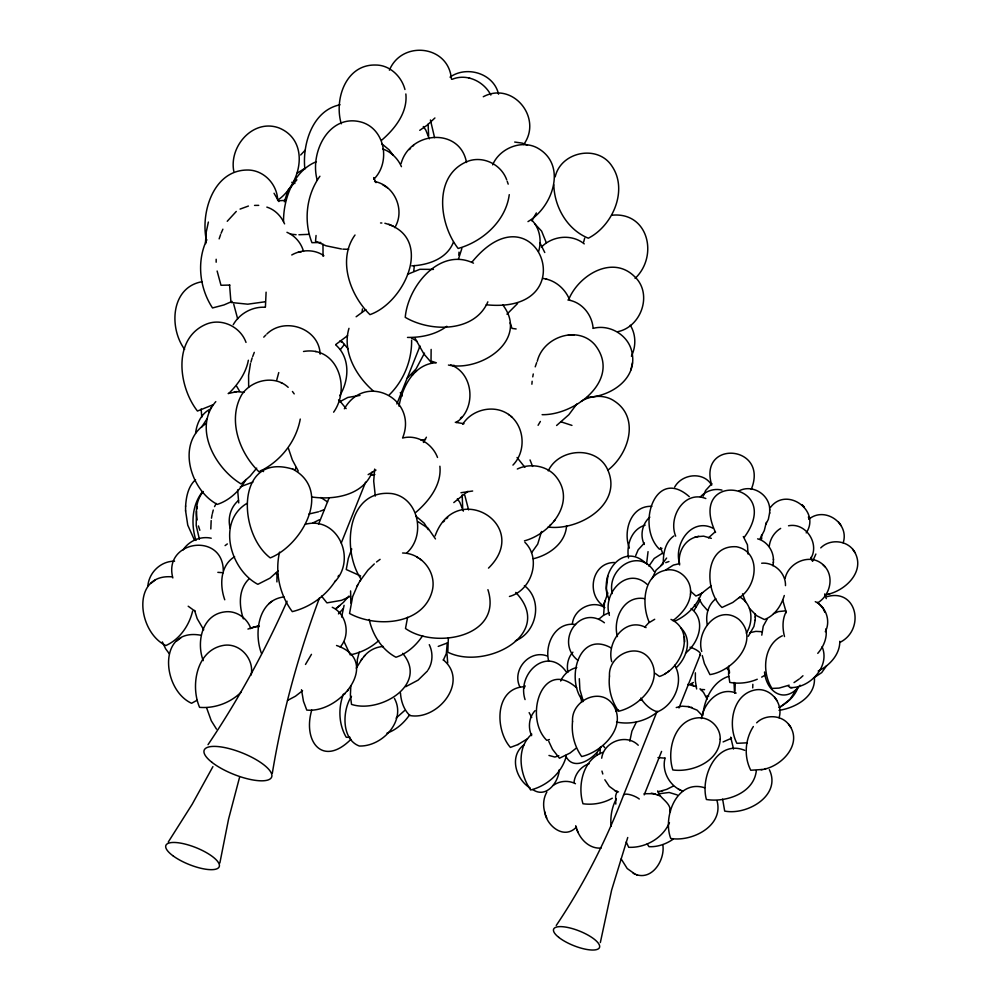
<?xml version="1.0" encoding="UTF-8"?>
<svg xmlns="http://www.w3.org/2000/svg" width="1000" height="1000" viewBox="0 0 1000 1000"><rect width="100%" height="100%" fill="white"/><g stroke="black" fill="none" stroke-linecap="round" stroke-linejoin="round"><path stroke-width="1.5" d="M216.163 262.213L216.175 259.262M205.7 243.637L206.25 232.025L208.375 222.062M229.575 285.113L230.963 302.475L247.775 304.188L264.913 301.8M233.787 171.262C228.9 145.975 253.45 118.375 279.137 127.987C310.287 140.875 301.512 183.637 277.962 200M283.538 221.537C283.35 198.45 293.637 170.925 316.4 161.663M194.525 540.25L187.75 525.138L185.575 510.737M185.613 506.275C186.175 496.75 188.175 486.375 195.562 479.675M185.575 511.05L185.613 505.938M210.812 528.962L211.175 520.575M447.7 662.975L447 653.662M672.913 620.662C681.438 614.125 689.587 604.938 690.55 593.787M690.588 591.237C690.675 578.513 678.125 567.2 665.375 570.275C642.825 575.062 641.5 604.862 649.212 622.212M748.3 636.275L753.925 626.487L755.238 619.888M755.288 617.325L754.925 613.763M765.738 524.538L768.35 519.325L769.663 512.725M769.712 510.163C770.088 494.75 752.25 483.5 738.637 491.1M772.925 565.763L773.388 562.137M773.438 559.575C773.263 550.325 766.75 541.15 757.625 538.85M690.537 594.338L690.6 590.712M755.238 620.438L755.288 616.812M769.663 513.275L769.712 509.65M773.388 562.688L773.438 559.062M734.737 693.225L735.3 683.413M839.8 641.3C839.987 654.438 829.5 665.7 818.188 671.025M411.613 340.188C411.95 360.438 403.738 380.625 389.3 394.837M752.725 687.925L752.837 684.312M428.1 124.15L428.65 135.975M462.188 494.938L462.688 508.25M322.987 244.175L323.038 256.275M579.312 678.713L579.888 689.65L583.362 701.475M646.575 563.888L648.05 551.638M599.95 753.7L600.475 746.963M695.375 672.812L695.337 680.925L696.637 688.962M205.463 242.488L206.088 234.488M276.988 572.725L276.913 581.925M431.138 349.412L431.025 361.012L436.375 362.812M413.75 271.25L414.325 265.5M587.087 397.4C610.475 396.662 637.762 378.963 631.987 352.475C628.85 335.425 609.987 324.012 593.4 328.312M728.725 666.225L728.587 674.35L729.775 682.412C739 684.05 748.65 682.925 757.262 679.25M761.775 635.163L763.238 626.175L767.275 618.875M748.05 554.038L747.45 544.812L743.3 536.55M509.263 194.65C505.838 220.825 482.85 241.55 458.15 248.463C439.225 224.325 433.062 176.75 466.112 161.975C481.775 154.863 501.05 163.863 506.7 179.838M458.775 255.162L459.025 252.125M251.175 675C254.488 658.75 239.4 642.05 222.75 645.537C196.462 650.65 190.25 685.863 199.587 707.35C214.75 708.6 230.275 702.887 241.112 692.212M531.888 384.212L532.137 381.262M350.825 685.888L350.387 695.163L351.512 704.388C379.812 713.713 429.087 684.562 402.625 653.337M362.163 311.875L362.438 308.925M316.062 235.5L315.525 241.213L326 245.787L341.413 248.975M196.475 511.275L196.2 525.438L199.387 539.2M350.6 590.925L350.85 603.062M671 619.388C696.425 631.462 681.475 669.275 659.463 676.462L654.875 673.175M702.85 715.375C704.225 699.575 712.6 681.462 728.713 676.338M756.312 770.725C753.913 793.238 726.087 802.688 706.425 799.5C699.938 776.988 716.9 738.9 744.7 750.325M629.8 741.175L631.912 731.137L636.575 721.65M573.987 782.438C574.925 773.962 581 766.312 589.188 763.713M374.663 469.087L373.7 481.087L375.312 496.062M766.3 522.4L764.275 530.6L760.188 538.538M341.613 617.05L344.087 605.337M566.575 525.688C565.475 543.25 549.138 554.987 533.263 558.763M448.363 637.775L447.8 652.175C484.862 670.8 555.85 634.5 515.725 592.425M266.1 292.175L265.425 307.025M559.263 769.75C558.6 782.237 546.225 798.85 532.762 789.587M541.55 531.462L537.7 544.138L531.525 552.788M147.912 585.612C149.137 572.337 161.062 560.925 174.575 561.213M769.212 546.538C769.987 539.15 774.225 532.212 780.662 528.4M272.325 773.25C282.175 713.413 298.325 654.675 319.5 597.863M284.325 201.775L288.1 190.25L296.875 179.812M219.862 862.987L228.575 819.075L239.525 777.45M195.625 433.125C196.663 423.663 201.125 413.988 209.788 409.312M211.488 518.2L212.087 514.663M532.762 376.875L533.263 373.963M600.35 942.537L611.613 890.15L627.737 837.5M300.262 419.062C296.087 441.938 279.975 462.013 258.938 471.75C239.3 452.812 227.325 419.588 241.825 394.538C251.688 379.875 274.613 374.65 288.188 387.325M779.075 717.738C783.7 703.075 770 686.65 754.638 690.05C732.175 694.862 727.562 725.5 736.9 743.325L747.288 742.812M843.175 542.8C849.65 523.438 824.912 506.163 809.05 519.075M196.9 508.95L197.325 506.613M572.413 623.488C574.15 608.925 592.263 599.538 604.85 607.612M601.7 758.2C603.75 741.688 626.312 733.112 638.25 745.225M607.825 576.163L606.35 588.4L607.025 596.6M250.487 363.6L248.588 375.288L248.663 387.137M399.025 406.213C402.15 387.088 413.75 364.475 435.375 362.775M248.363 360.25C245.987 373.175 237.925 384.387 228.75 393.475M276.775 379.9L278.762 372.575M279.562 552.125C274.788 572.562 279.7 594.875 292.3 611.625C310.025 607.3 325.863 595.938 335.637 580.525M630.85 370.012L631.663 366.413M631.737 366.037L632.463 362.812M407.6 617.288L405.5 628.5C435.163 649.475 503.062 636.912 487.912 589.663M566.3 756C562.075 772.788 547.188 785.775 530.675 790C519.65 774.25 515.8 747.9 531.8 734.163M701.438 718.575C703.787 702.775 719.212 686.3 736.15 693.075M538.562 251.6C541.925 240.837 539.85 227.963 531.575 219.925M212.387 513.5L213.275 510.012M583.638 242.05L584.675 238.175M603.1 606.4L605.138 600.675M458.375 259.363L461.875 248.45M192.625 611.125C189.1 625.612 179.762 639.3 165.9 645.537C137.413 632.225 130.675 573.15 172.4 576.875M250.9 362.175L252.15 357.912M348.975 328.338C341.962 351.6 356.25 376.362 373.612 391.225M311.725 710.113C302.512 741.525 322.762 767.562 350.95 739.312M359.188 652.15L357.35 659.5L357.062 667.062M652.075 578.6L656.038 570.225L662.962 564.038M784.287 595.513C781.263 605.625 774.725 615.812 764.412 619.538L756.787 615.775L749.488 608.475M617.125 791.1L615.638 795.738L615.788 804.062M343.387 694.15C338.113 708.062 338.65 724.325 346.25 737.288L350.062 737.325M665.113 757.925C661.312 771.1 669.837 786.575 682.712 791.038L681.637 790.575M219.137 238.863L220.6 234.662M535.212 366.838L536.675 362.638M751.25 489.387C769.412 444.925 697.862 439.075 711.712 485.087M635.712 555.55L638.15 549.837L644.388 542.975M703.188 496.175L705.638 490.462L711.875 483.6M215.8 401.637C192.8 428.125 215.25 468.525 241.163 483.963L250.087 476.15L256.712 468.137M798.162 687.038C795.1 696.175 787.262 703.037 778.938 707.438M295.012 470.238L296 467.537M252.688 356.525L254.288 352.375M701.712 592.938C697.075 605.562 686.888 615.875 674.613 621.237M657.138 711.213L623.538 795.212C605.95 840.913 583.587 884.825 556.237 925.462M812.775 561.087L815.875 554.038M318.575 524.175L329.012 498.1M341.262 542.987L365.588 482.163M396.863 403.963L420.037 346.025A14.025 4.45 21.8 0 1 419.275 346.975M644.212 794.862L661.587 751.413M678.975 707.962L700.4 654.375M555.188 176.875C560.825 151.575 597.888 144.113 612.013 166.238C628.325 190.2 612.587 225.888 588.325 238.2C567.312 229.7 554.35 206.975 553.812 184.825M372.15 472.025C363.413 495.288 334.4 500.112 312.538 497.088M785.088 578.45C788.625 561.812 811.287 552.513 823.7 565.375M351.75 548.925L348.325 558.312L346.238 569.513L360.637 575.975M424.487 353.125L416.037 368.975L407.1 378.35M631.413 356.213C636.138 346.525 636.075 334.487 630.275 325.25M221.088 233.263L222.887 229.188M537.275 361.275C543.237 336.538 578.288 324.9 595.188 345.138C621.925 379.625 574.938 415.387 542.112 414.675M287.075 601.237C264.837 651.162 238.562 699.338 208.025 744.675M305.487 664.45L311.462 654.338M669.438 822.613C662.85 838.188 645.387 848.1 628.7 847.288L626.225 842M524.163 688L525.15 685.888M453.462 242.037C447.125 258.788 428.237 265.1 411.775 265.85M487.85 301.837C474.6 332.663 430.425 332.262 405.25 317.337C407.85 286.25 439.825 246.85 473.488 263.15M357.762 584.825L352.65 596.613L349.562 613.475C376.287 628.138 424.012 625 432.4 590.188C436.6 571.838 421.262 553.088 402.575 553M339.75 395.675C349.275 380.125 350.425 357.75 335.775 344.95M389.4 70.2C401.8 39.975 448.75 45.087 451.375 78.925M492.638 164.85C499.45 148.65 520.8 139.525 536.775 147.625C567.712 164.025 553.1 206.95 527.987 221.6M423.438 442.475L426.4 437.212M546.862 792.038C542.938 798.775 542.725 807.225 545.5 814.4M810.625 558.737C820.062 543.987 805.938 522.212 788.538 525.775M786.137 611.788C782.138 619.3 782.463 628.525 784.5 636.562M825.288 631.725C830.962 621.25 826.137 606.675 815.288 601.663M401.075 163.65C409.888 130.675 460.163 127.188 466.5 162.475M435.112 535.913C455.8 478.525 532.413 525.237 488.5 568.112M746.325 633.15C753.562 621.987 752.712 604.85 740.55 597.487M333.625 412.175C351.05 387.775 337.4 345.625 303.512 351.488M536.35 212.95L531.912 220.863M694.188 610.262L700.425 599.85M616.337 798.925C611.788 807.225 610.175 816.938 611.062 826.312M334.988 581.587C356.8 558.587 337.475 515.925 305.413 524.263M796.862 688.725L790 699.325L779.862 707.425M560.662 681.05C563.538 674.35 569.637 669.2 576.737 667.513M607.875 592.925L604.475 602.65L603.625 614.987M648.913 566.112L654.188 558.475L662.013 553.5M212.913 766.637L192.175 804.275L168.275 842.025M208.738 412.325L209.163 411.525M210.825 408.263L211.213 407.512M806.213 532.888C821.15 510.613 786.3 485.875 770.337 507.6M214.537 506.625L216.238 503.45M443.325 660.138L446.3 653.637L447.275 643.037M245.95 479.538C239.713 490.725 229.613 500.35 217.3 504.4C189.85 490.025 175.863 441.9 206.287 423.525M201.438 427.375L206.875 419.038M356.25 668.175L361.912 659.175M569.075 298.625C579.4 274.788 612.663 254.8 634.513 276.525C652.85 293.337 641.675 326.45 618.112 331.613M661.05 565.388L666.65 558.062M394.775 227.625C405.475 210.263 394.712 185.338 374.575 181.488M359.963 581.013L367.912 570.163L374.288 563.938M357.075 586.013L360.75 579.65M826.55 665.8L821.712 672.6L813.6 677.987M206.825 239.7C196.5 261.288 199.45 288.125 212.512 307.95L223.962 304.938L232.113 301.4M523.663 144.525C542.962 118.175 512.875 80.9 483.288 96.737M538.088 425.3L540.375 421.45M576.75 404.087L568.837 414.725L556.6 425.487M428.038 669.987C432.875 662.55 433.162 652.575 429.275 644.675M338.088 576.475L338.762 575.388M600.988 746.663C595.1 758.037 573.275 773.037 565.45 755.4M753.35 726.525C745.075 739.275 743.75 756.65 750.763 770.25L762.25 769.488M233.238 324.7C239.475 313.688 252.075 306.6 264.738 307.25M344.35 408.8C365.712 371.55 418.45 399.3 402.562 438.038C417.1 434.188 432.413 443.787 437.512 457.463M548.25 470.863C558.862 448.363 595.3 445.6 606.95 468.188C624.612 503.525 579.338 531.138 548.075 527.038M422.663 635.675C416.262 645.288 407.1 653.65 395.95 657.237C381.775 649.737 372.562 634.8 369.2 619.438M351.488 696.325C342.212 710.163 341.25 739.312 359.288 746.012C382.062 746.812 406.688 720.812 394.412 698.375M340.462 349.5L344.412 344.412M674.675 487.088C681.762 474.038 702.738 471.262 711.225 484.375M227.237 221.287L236.275 211.438M319.913 176.238C306.288 195.175 303.425 221.05 311.962 242.688L320.85 242.475M409.688 714.737C404.062 722.788 396.388 729.912 386.962 733.138M744.325 537.212C785.025 481.488 686.263 469.575 715.537 532.475M373.787 179.262C390.562 162.763 385.4 129.925 362.375 122.413C329.55 112.4 309.413 152.113 317.175 179.95M406.938 552.75C426.213 535.363 418.5 497.65 391.925 493.6C346.438 488.6 341.587 551.263 361.262 579.35M462.762 424.212C472.137 409.062 494.963 404 509.263 414.963M512.938 465.1C526.663 451.037 524.712 425.838 508.638 414.438M340.2 647.05C350.737 635.237 346.788 613.962 332.275 607.288M183 550.05C188.888 540.875 200.512 535.837 211.225 538.212M471.812 262.312C536.225 182.963 587.238 314.938 486.213 304.775M364.025 656.538C368.587 650.537 375.875 646.825 383.4 646.488M427.438 671L418.125 680.113L405.737 686.688M644.975 626.888L648.562 622.975L654.7 619.288M361.112 660.2L364.837 655.475M457.4 421.388L456.25 422.537C476.475 408.888 473.988 373.425 450.737 364.888M524.462 540.85C550.4 533.888 576.213 502.6 556.487 477.25C547.638 465.562 530.175 462.8 517.325 469.012M348.9 596.075L343.375 602.388L336.025 608.538M301.5 689.712L303.463 701.263L306.762 710.075C341.025 713.538 381.825 660.688 336.525 645.487M342.987 608.888L338.45 613.888M355.012 235.012C337.238 259.5 349.913 295.188 369.975 314.625C405.325 302.238 434.637 236.863 384.888 223.263M635.087 278.438C658.775 255.863 648.213 211.713 612.125 215.2M203.363 491.512C196.575 499.212 195.312 510.188 197.15 519.975M517.6 303.488L506.962 314.175M817.763 653.375C823.538 646.762 827.5 637.788 825.9 628.875M708.475 537.825L715.4 531.638M676.225 667.712C686.812 657.837 692.663 639.538 681.075 628.1M572.9 652.188C568 657.412 566.438 665.225 567.913 672.113M248.75 579.188C238.275 589.513 239.037 605.875 243.35 618.85M739.188 597.663C757.575 586.263 761.462 551.725 736.55 546.763C704.312 544.538 703.7 590.275 721.988 607.475L732.8 602.463L739.663 597.2M202.65 491.587C191.762 504.95 190.912 524.5 195.963 540.438M404.637 710.525L396.112 718.088M535.025 710.7C528.9 717.262 527.875 727.638 531.625 735.65M649.862 517.1C642.163 523.7 639.85 535.363 644.225 544.462M300.675 154.987L305.212 150.162M344.412 694.212L345.262 693.312M347.625 690.8L348.512 689.875M200.525 635.188C157.088 627.463 161.788 689.712 191.575 703.275L196.975 700.312M800.062 685.212C785.512 704.425 766.488 692.862 764.513 671.988M434.913 117.975L427.188 125.162L419.75 130.325M467.887 491.325L453.8 502.587M284.025 596.938C258.075 599.888 253.787 633.2 261.438 653.312M263.762 337.15L265.85 335.025M278.25 570.775L269.95 578.175L257.85 584.312C230.4 569.938 216.4 521.812 246.825 503.438M409.375 149.588L410.55 148.412M412.525 146.387L413.688 145.225M412.312 375.138L413.488 373.963M415.462 371.925L416.625 370.775M460.425 418.312L461.6 417.137M443.413 521.862L444.588 520.688M446.575 518.65L447.725 517.5M549.562 525.7L550.712 524.562M553.737 521.487L554.913 520.312M700.362 496.9C705.688 490.975 714.2 488.125 721.975 490.1M685.537 653.112C698.775 642.875 706.55 620.35 691.05 608.525M711.3 585.775L701.862 593.162M599 619.05L603.65 615.188L609.175 612.725M238.525 500.45C230.55 507.088 227.5 518.312 230.175 528.2M607.762 470.225C628.513 454.538 640.188 418.2 614.738 401.312C605 394.338 591.263 395.112 581.325 401.213M356.138 316.762L365.887 309.625M818.737 602.175C830.975 593.95 834.613 574.738 822.9 564.55M347.6 335.637L335.763 344.525M800.188 678.288L802.95 675.763M378.775 640.55C370.825 647.837 360.812 652.775 350.25 654.862L344.175 641.888M715.875 598.75C707.987 604.788 705.362 615.413 707.325 624.875M381.662 140.2C394.938 128.837 407.8 112.45 405.85 93.963M415.7 512.475C428.975 501.112 441.85 484.725 439.888 466.225M820.75 547.888C830.288 538.2 848.575 540.288 854.938 552.55C865.612 572.4 843.8 592.05 825.263 594.812L826.35 594.55M756.65 722.812C765.525 713.888 782.425 714.737 789.475 725.5M576.15 748.213L570 753.062L559.45 758.238L552.487 749.275L548.75 741.325M302.55 690.688L295.462 696.213L287.55 700.413M673.825 535.988C665.15 542.163 663.112 553.562 663.312 563.538M665.55 570.075L673.375 565.087L679.412 563.663M541.587 246.938C552.625 235.688 571.888 233.762 584.25 243.888M296.988 173.3L305.462 167.913M840.05 642.312C865.3 629.7 857.188 588.088 826.963 596.663M271.788 601.362L268.8 603.688M657.862 711.55C646.587 721.012 630.988 725.013 616.55 722.05M266.9 333.963C284.788 316.512 319.237 328.413 320.15 354.15M335.913 608.625L339.825 605.612M524.312 744.575C508.675 755.625 515.725 779.45 530.262 788.062M799.188 679.05L794.025 682.588M155.188 580.087L150.738 583.45M225.087 545.612L227.325 543.925M176.425 641.188L178.637 639.525M178.95 639.275L180.875 637.837M527.5 738.75L518 744.562M376.525 561.987L380.1 559.35M446.8 326.287C435.712 334.7 421.188 337.625 407.5 337.425M665.025 673.763L665.825 673.2M667.562 671.975L668.725 671.162M616.188 710.9L617.325 710.125M553.237 785.425C559.525 780.75 568.525 780.088 575.462 783.713M575.525 827.987C563.112 839.575 546.512 825.35 544.575 811.725M673.05 839.287C666.05 844.062 657.537 847.138 648.975 846.663L647.2 843.962M234.613 556.712C220.037 565.525 219.587 585.325 224.75 599.775M339.775 401.725L347.8 397.463L359.988 395.4M375.975 470.075L368.137 474.613M761.688 677.113L765.225 675.05M407.55 274.337L419.888 269.3L433.45 269.4M450.037 77.138C466.7 65.225 493.913 73.438 498.537 94.175M250.25 628.638L258.688 625.575M673.438 786.038L666.65 789.4L658.263 791.787L659.35 791.525M319.475 519.7L312.613 523.075M691.688 592.188L695.913 596.013L699.35 594.525M698.95 594.738L702.625 592.75M612.288 798.213C603.475 803.225 593.013 805.125 582.987 803.763C577.325 785.35 583.05 759.312 602.925 752.325M731.55 738.225L723.1 741.925M291.762 254.963C301.488 249.438 314.562 249.1 323.875 255.738M782.35 635.788C763.363 644.613 761.5 672.337 771.988 688.425L779.062 688.1L789.163 685.163M212.85 404.85L197.45 411.05C178.525 386.9 172.375 339.325 205.413 324.55C221.075 317.45 240.35 326.438 246.012 342.413M350.575 596.287L341.587 600.312L326.925 602.875L321.525 596.1M515.388 640.825C536.938 632.375 543.35 600.075 524.375 585.625M558.862 755.75L554.875 757.05L548.975 755.45M252.938 482.075L240.35 486.8M690.638 683.825L693.413 682.5M247.95 629.075L253.675 627.038L259.35 626.438M240.075 209.088L248.425 206.038M696.825 536.788C684.55 539.45 677.288 552.987 679.65 564.938M665.738 562.65L668.938 561.525M773.425 613.7L778.438 611.575L785.713 610.837M447.013 643.088L438.237 646.4M518.138 744.5L510.412 747.412C494.775 729.8 494.525 688.025 524.388 686.7M616.05 711.125L618.562 710.062M400.85 392.55L401.7 392.2M509.438 596.475C531.688 590.438 541.75 558.75 524.888 542.312M645.138 525.138C631.4 529.163 626.25 545.013 628.513 558M319.837 511.3L323.775 509.85M228.15 393.537L236.887 391.65L244.013 392.337M761.162 769.75C781.225 767.4 804.025 743.5 788.525 724.112M661.988 548.337L659.412 549.188C635.988 526.4 654.775 466.05 689.275 496.65M549.388 739.525L546.812 740.375C523.387 717.588 542.175 657.237 576.675 687.837M659.963 793.637L669.163 792.475L677.237 794.925M676.25 707.537L682.1 706.175L689.15 706.725M749.975 632.688L755.863 631.362L761.875 631.7M452.15 79.325C466.725 73.15 483.913 81.425 490.85 95.05M318.525 511.788L308.975 514M697.212 536.7L703.612 536.15L711.325 538.35M694.788 537.3L698.775 536.3M828.65 593.975L830.05 593.638M661.65 790.962L663.05 790.625M764.55 768.913L765.95 768.575M340.05 104.775C312.45 110.35 302.162 144.175 304.862 168.975M421.2 440.3L425.513 439.375M472.65 491.012L460.975 492.725M202.312 281.675C170.925 286.925 168.663 327.688 184.638 349.363M779.038 710.325C795.138 708.037 815.6 696.75 814.425 678.037M644.087 793.713L653.575 793.675M298.15 252.325L301.1 251.988M236.887 391.65L234.35 391.9M372.45 474.75L370.575 474.925L374.837 474.538M279.55 200.712L285.637 200.338M229.875 285.062L220.987 285.275L217.125 271.025M788.375 686.175L790.175 687.562C809.8 688.5 830.5 666.225 822.087 646.775M308.688 234.35L298.925 234.75M614.6 562.513C592.587 562.25 586.025 592.475 602.188 605M566.388 672.05C547.888 645.125 516.438 673.15 525.062 699.575M601.15 848.037C588.987 849.175 578.888 838.25 576.2 827.175M448.438 365.05C481.337 372.05 529.25 339.663 502.8 304.913M514.7 142.05L522.325 143.138L527.463 145.2L526.737 144.887M380.55 222.963L381.85 223M761.688 563.225C774.125 561.987 785.938 573.175 785.487 585.625M254.55 205.4L258.725 205.362M574.312 334.738L568.438 334.775M217.85 572.35L223.238 572.725M455.275 422.275L463.963 423.713M348.7 249.325L342.837 249.137M700.6 689.463L704.587 689.65M664.6 758.125L657.962 757.613M651.875 506.325C630.638 505.412 622.825 531.263 629.362 548.125M708.675 696.2L706.7 696.062M453.1 365.337L454.375 365.425M575.588 624.538C555.688 621.375 544.312 644.1 548.7 661.2M687.738 684.375L696.475 686.637M790.175 687.562L792.087 687.75M290.487 234.137L296.1 234.713M618.5 791.862L616.838 791.612M516.125 328.963L512 328.387L510.112 322.837M644.4 598.6C623.737 595.138 612.525 619.138 617.413 636.587M653.438 793.662L658.275 795.188M651.237 793.238L655.25 794M636.413 874.675C652.812 880.125 665.125 859.4 662.85 845.013M468.988 77.912L469.625 78.037M546.05 279.025C556.925 281.525 565.887 289.988 569.8 300.325M315.487 351.463L316.125 351.587M542.663 278.375L546.7 279.15M567.888 299.962C581.788 301.925 592.188 314.7 593.112 328.413M561.337 421.938L571.95 425.4M547.05 655.938C529.362 649.312 511.725 670.025 519.788 686.725M688.1 706.45L697.125 710.175L702.212 715.562M691.025 707.212L691.825 707.412M293.312 469.338C236.112 451.15 236.975 532.525 270.25 557.888C302.013 545.237 332.788 490.438 292.587 469.025M640.25 699.775L642.362 700.413M266.85 207.113C274.95 209.6 281.238 216.225 284.575 223.863M604.85 779.75L609.275 786.375L616.15 791.375M615.262 791.087L616.962 791.65M382.837 148.975C391.15 151.888 397.95 158.625 401.438 166.663M704.638 787.75C676.912 779.025 662.45 816.787 670.75 838.462C692.013 842.1 723.975 825.9 717.025 800.763M291.775 182.3L294.862 183.5M417.975 521.65L428.013 528.15L435.475 538.938M281.275 382.9L282.013 383.2M393.312 226.15L388.825 224.262M678.438 789.2L680.05 789.875M621.175 858.95L627.212 868.538L634.812 873.975M633.212 873.288L637.487 875.125M261.112 470.438L263.55 471.575M275.7 573.475L277.875 574.487M670.337 812.025C671.012 802.038 659.712 798.988 657.7 790.925M657.175 794.663L659.65 795.85M705.825 498.525C684.325 489.888 667.887 517.263 675.675 536.163M713.062 528.25C691.688 517.288 673.637 543.7 679.5 563.35M286.962 232.312C295.038 235.725 301.212 242.987 303.512 251.412M646.05 627.612C625.35 616.413 606.312 641.925 611.725 661.688M327.575 501.925L320.887 497.525M604.412 622.775C579.513 603.575 554.575 642.025 577.812 660.3M339.875 341L341.825 342.25M195.062 611.2L188.188 606.225M387.463 187.812L382.6 184.613M416.637 556.888L418.263 557.95M420.25 559.263L421.5 560.087M381.712 143.725L389.175 149.875L393.125 155.275M415.75 516L424.212 523.212L428.225 529.65M611.112 647.9C578.075 629.513 565.413 680.788 583.337 701.375M817.575 602.25L822.975 608.125L824.812 612.225M535.037 224.125L541.6 231.1L546.25 242.6M510.825 416.275L512.075 417.325M647.05 584.325C627.038 565.875 602.1 593.375 609.388 615.35M443.3 659.875C469.55 681.325 437.875 720.837 409.837 715.512C403.787 709.737 400.975 701.137 400.462 692.95M517.062 457.5L524.888 467.312M699.975 688.863L703.512 692.387L707.087 699.1M400.238 392.738L402.212 394.613M645.75 563.237C622.587 541.225 597.438 575 609.25 599.487M727.288 668.975L728.838 670.525M707.675 610.638L702.387 604.625L698.462 598.162M802.05 504.663L802.862 505.5M803.025 505.675L804.287 506.975M823.863 565.55L825.125 566.862M338.562 399.963L340.15 401.613M340.037 401.175L346.138 408.625M431.95 363.263L423.938 354.012L415.012 338.175M348.05 348.75L342.025 341.65M694.4 605.1L696.05 607.212M169.4 653.863L165.625 648.787L162.35 641.912M274.037 193.263L278.888 201.575M423.312 126.512L425.812 130.087L429.3 138.863M457.362 498.787L459.85 502.362L463.338 511.138M292.45 391.475L294.212 393.888M203.725 629.8L197.188 618.663L194.587 610.438M838.75 522.263L839.712 523.638M839.825 523.825L841.075 525.625M854.938 552.55L852.625 549.188M776.975 700.562L774.65 697.188M789.6 725.688L790.85 727.487M216.513 729.137L211.262 720.738L206.625 707.862M603.587 746.1L604.637 747.638M654.137 571.5C638.975 546.975 606.4 568.587 612.25 593.575M692.075 683.812L693.525 686.012M539.875 242.7L544.775 252.525M298.263 471L292.35 459.95L288.45 448.475M640.7 698.1C644.613 704.212 650.3 709.8 657.438 711.85C674.3 704.987 684.425 681.413 674.7 665.25M236.637 386.225L239.6 391.262M531.712 717.463L529.138 712.625M373.688 177.575L376.025 182.638M745.638 601.925L742.525 593.812M769.35 769.688C781.737 795.45 747.087 815.537 724.688 811.075L722.625 799.15M530.037 459.95L532.587 466.438M250.712 628.263C247.013 617.737 235.7 610.138 224.475 611.938C201.875 614.8 196.238 642.362 203.212 660.65M786.3 612.675L782.688 599.975M662.913 553.837L660.525 547.6M237.662 318.85L233.738 304.25M434.575 137.65L430.425 119.987M468.612 509.925L464.787 495.262M507.2 181.275L508.188 184.137M404.95 89.5C401.562 76.425 389.7 64.938 375.712 65.037C345.938 64.088 333.913 99.275 341.275 123.787M545.913 815.575L546.763 818.037M824.7 593.95L826.275 598.625M575.712 825.725L576.525 828.162M577.175 830.062L577.962 832.4M733.538 749.013L730.713 737.163M198.425 525.938L199.85 530.288M808.4 517.013L809.087 519.2M811.125 557.238L812.275 560.95M601.95 771.075L602.8 774M702.275 655.575L704.4 663.538L709.925 674.6C733.138 671.237 760.763 640.088 738.962 619.45C718.763 603.612 695.487 630.388 701.712 651.475M580.837 696.1L581.65 702.237M238.738 502.925L237.638 489.925M206.412 240.4C200.387 212.763 213.3 170.562 246.737 170.037C263.4 169.462 277.387 184.163 277.688 200.5M669.938 809.4L670.225 811.325M172.838 577.95C162.812 540.625 222.75 531.45 223.287 570.5M201.788 417.175L201.15 408.988M401.512 392.275L401.95 396.238M734.425 691.012L734.025 682.463M729.287 670.45L729.525 672.975M761.688 538.888L761.538 535.037M684.362 636.7L684.475 639.125M684.488 639.487L684.6 641.95M596.9 752.675L596.925 754.837M623.538 795.212A9.537 3.025 21.8 0 1 629.775 794.625A9.537 3.025 21.8 0 1 639.288 799.013M690 647.212A9.537 3.025 21.8 0 1 699.887 655.025M411.5 338.113A14.025 4.45 21.8 0 1 417.05 341.5M720.212 739.163C719.25 761.275 692.337 772.675 672.837 769.95C666.388 750.25 674.613 719.237 698.662 717.775C710.3 717.25 720.6 727.537 720.212 739.163M572.55 721.375C571.188 733.7 574.487 746.438 581.675 756.538C602.638 751.787 627.388 726.688 613.112 704.85C600.562 686.287 571.013 700.6 572.55 721.375M609.487 676.087C608.125 688.413 611.425 701.15 618.612 711.25C639.562 706.5 664.312 681.4 650.037 659.562C637.5 641 607.95 655.312 609.487 676.087M558.8 937.4A24.7 7.837 21.8 0 0 598.25 948.9A24.7 7.837 21.8 0 0 572.638 928.688A24.7 7.837 21.8 0 0 558.8 937.4M211.788 762.225A36.312 11.525 21.8 0 0 269.812 779.15A36.312 11.525 21.8 0 0 232.15 749.425A36.312 11.525 21.8 0 0 211.788 762.225M173.337 856.062A28.688 9.1 21.8 0 0 218.412 867.862A28.688 9.1 21.8 0 0 185.95 844.3A28.688 9.1 21.8 0 0 173.337 856.062"/></g></svg>
